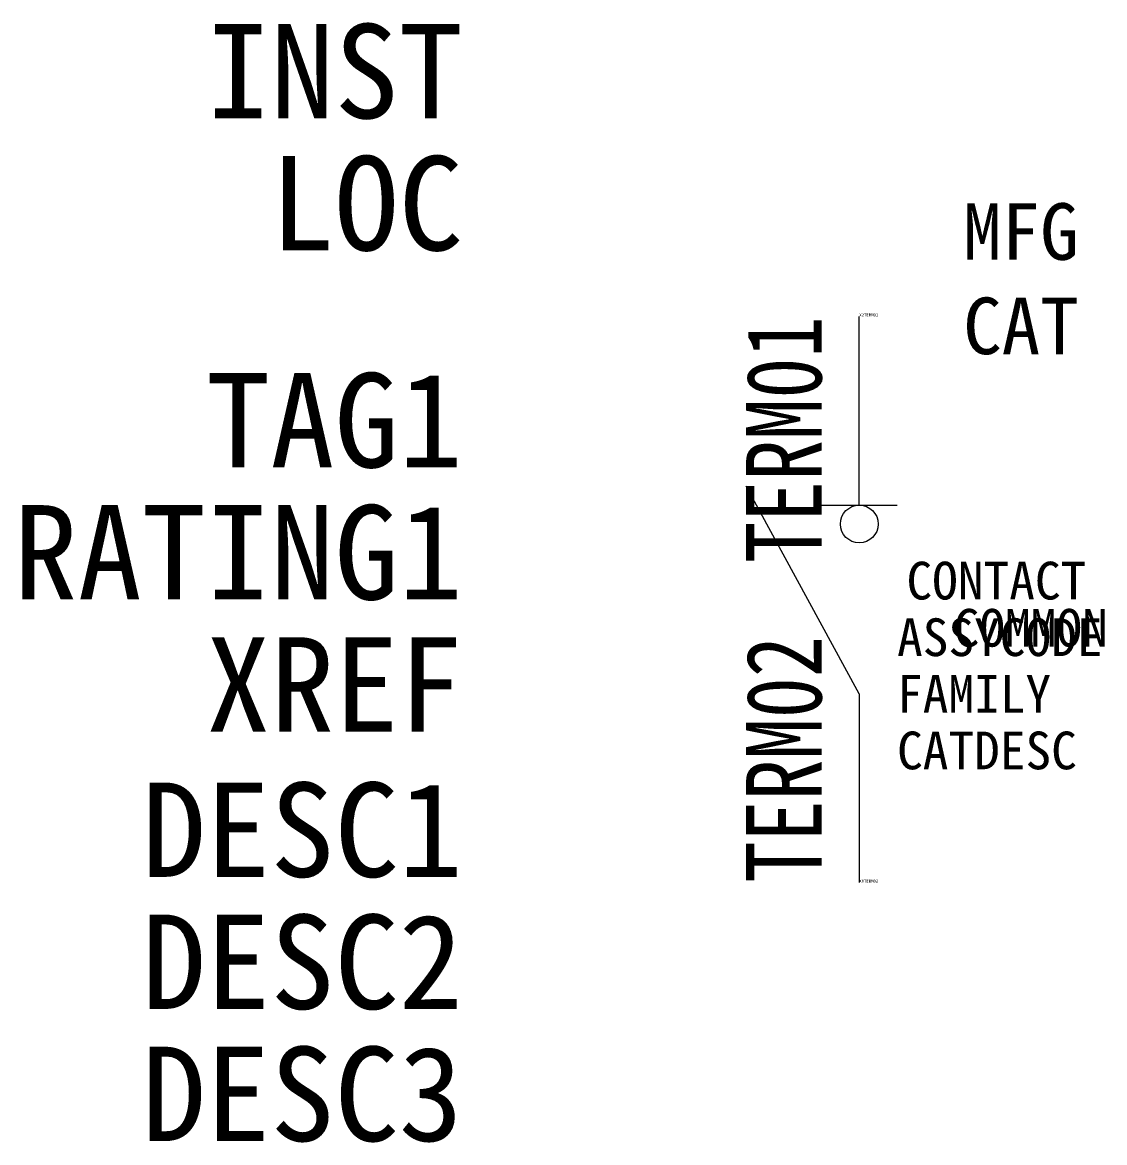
# Model space of a CAD drawing. Header units: millimetres. Extents: x -22.2 to 6.5, y -16.9 to 12.8.
import ezdxf
from ezdxf.enums import TextEntityAlignment as Align

# ---------------------------------------------------------------- set-up
doc = ezdxf.new("R2010")
doc.units = ezdxf.units.MM
doc.header["$LTSCALE"] = 12
doc.styles.add('WD_IEC', font='')
doc.styles.get('WD_IEC').set_extended_font_data('SimSun')

msp = doc.modelspace()

# ---------------------------------------------------------------- linework, layer by layer
for p, q in [((0, 0), (0, 5)), ((0, -5), (-3, 0.5)), ((-1, 0), (1, 0)), ((0, -5), (0, -10))]:
    msp.add_line(p, q)
msp.add_circle((0, -0.5), 0.5)

# ---------------------------------------------------------------- texts
at = {"style": 'WD_IEC'}
for tag, text, p in [('INST', '', (-10.5, 10.25)), ('LOC', '', (-10.5, 6.75)), ('TAG1', 'QL', (-10.5, 1)), ('RATING1', '', (-10.5, -2.5)), ('XREF', '', (-10.5, -6)), ('DESC1', '', (-10.5, -9.85)), ('DESC2', '', (-10.5, -13.35)), ('DESC3', '', (-10.5, -16.85))]:
    msp.add_attdef(tag, text=text, height=2.5, dxfattribs=at).set_placement(p, align=Align.RIGHT)
at = {"style": 'WD_IEC', "flags": 1}
for tag, p, s, height in [('MFG', (2.75, 6.5), '', 1.5), ('CAT', (2.75, 4), '', 1.5), ('X2TERM01', (0, 5), '', 0.08), ('CONTACT', (1.25, -2.5), 'NO', 1), ('COMMON', (2.5, -3.75), '02', 1), ('ASSYCODE', (1, -4), '', 1), ('FAMILY', (1, -5.5), 'DS', 1), ('CATDESC', (1, -7), '', 1), ('X8TERM02', (0, -10), '', 0.08)]:
    msp.add_attdef(tag, p, s, height=height, dxfattribs=at)
at = {"style": 'WD_IEC', "width": 0.8}
msp.add_attdef('TERM01', text='', height=2, rotation=90, dxfattribs=at).set_placement((-1, 5), align=Align.RIGHT)
msp.add_attdef('TERM02', (-1, -10), '', height=2, rotation=90, dxfattribs=at)

doc.saveas('drawing.dxf')
